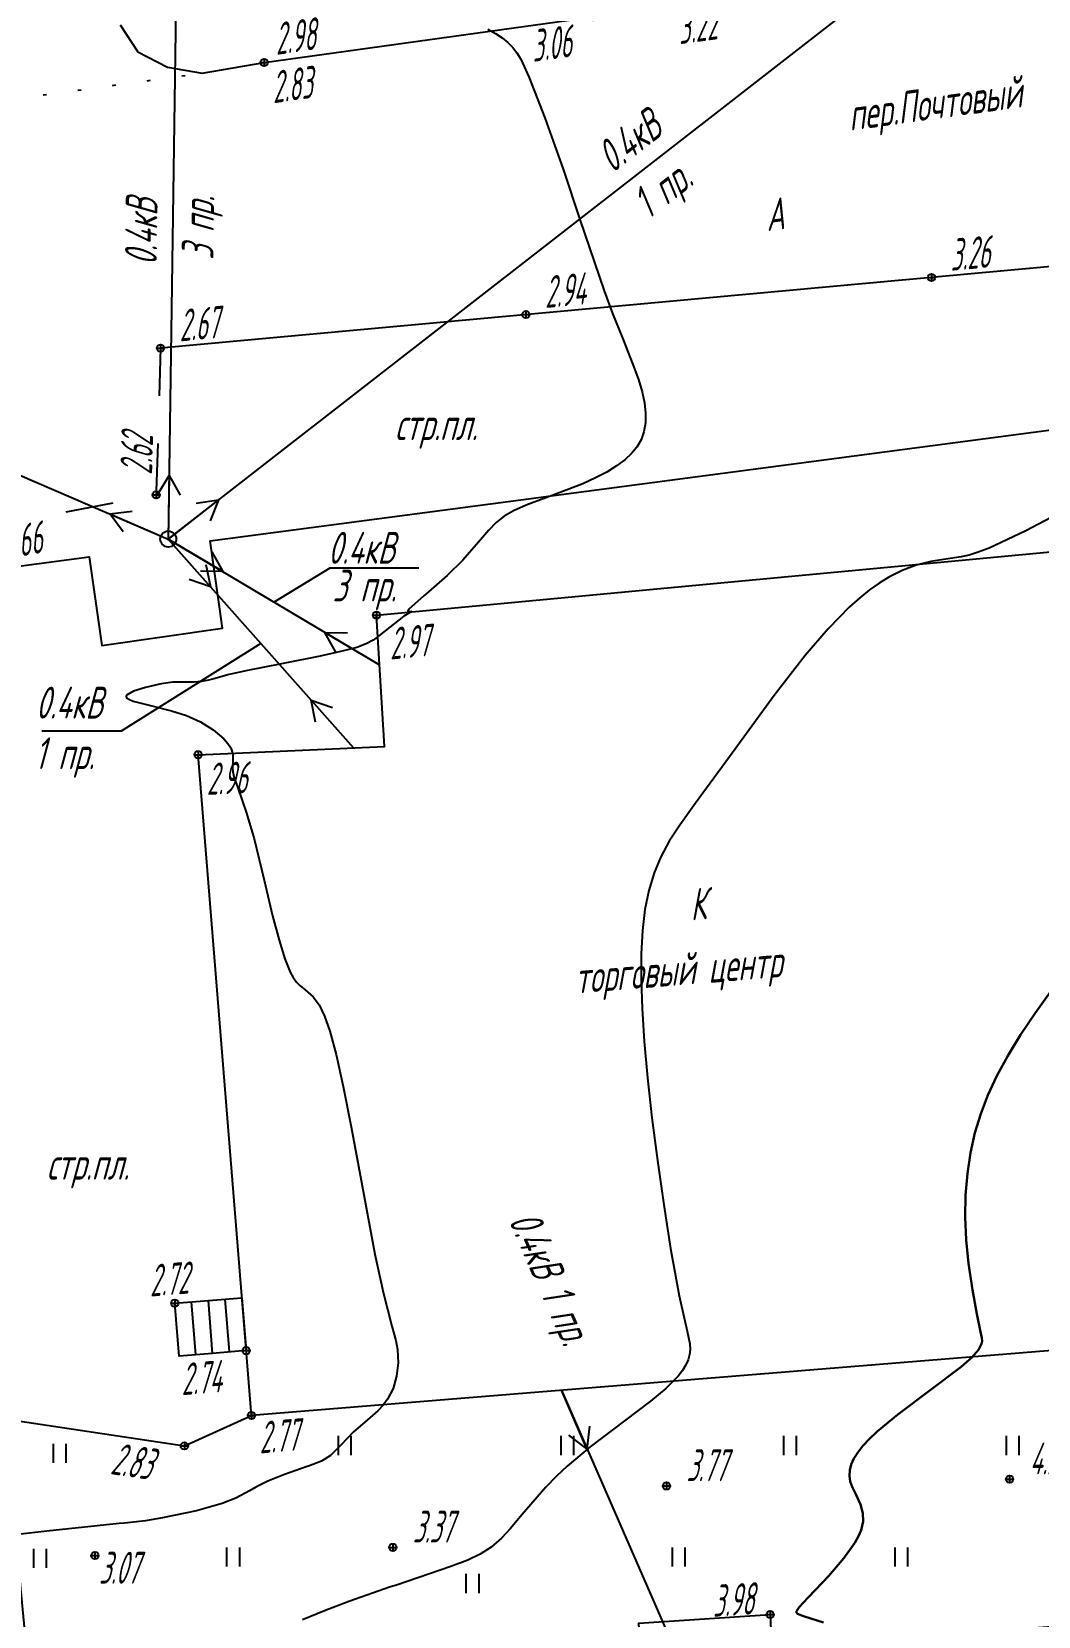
# Model space of a CAD drawing. Extents: x 1233805 to 1234355, y 654698 to 655114.
# Drawn here: x 1234022.54 to 1234054.18, y 654780.51 to 654830.27 of the extents above; entities that cross this region are included whole.
import ezdxf

# ---------------------------------------------------------------- set-up
doc = ezdxf.new("R2010")
doc.units = 0
doc.linetypes.add('ИИDash_15_15', pattern=[3, 1.5, -1.5])
doc.linetypes.add('ИИDot', pattern=[1, 0, -1])
for name, color, linetype, lineweight in [('ИИ_ГОРИЗОНТАЛИ_ОСН', 32, 'Continuous', 25), ('ИИ_ГОРИЗОНТАЛИ_УТОЛЩ', 32, 'Continuous', 30), ('ИИ_ДОРОГИ_АД', 7, 'Continuous', 25), ('ИИ_ЛЭП_НН', 250, 'Continuous', 25), ('ИИ_ОГРАДЫ', 7, 'Continuous', 25), ('ИИ_ОТМЕТКИ', 7, 'Continuous', 25), ('ИИ_СТРОЕНИЕ', 7, 'Continuous', 25), ('ИИ_ТЕПЛОТРАССА', 5, 'Continuous', 25), ('ИИ_УГОДЬЯ', 7, 'Continuous', 25)]:
    doc.layers.add(name, color=color, linetype=linetype, lineweight=lineweight)
doc.styles.add('VNIPISIMPLEXCUR', font='simplex.shx', dxfattribs={"width": 0.8, "oblique": 15})
doc.styles.add('ГОСТ 2.304 КУРСИВ', font='cs_gost2304.shx', dxfattribs={"oblique": 15})
doc.linetypes.add('ИИ054751', pattern='A,2.5,[1,3dservice.shx,S=0.8,R=0,X=0,Y=0],2.5', length=5)
doc.linetypes.add('ИИ251225', pattern='A,2,-2,3,-0.6,["2Т",VNIPISIMPLEXCUR,S=2,R=0,X=0,Y=-1],-4.4,3,-2,8,-2,8,-2,6', length=43)

# ---------------------------------------------------------------- blocks, each defined once
blk = doc.blocks.new('ИИ05401')
at = {"color": 0, "linetype": 'Continuous', "lineweight": 25}
for points in [[(-0.4, 1.2), (-0.4, 0)], [(0.4, 1.2), (0.4, 0)]]:
    blk.add_lwpolyline(points, dxfattribs=at)
blk = doc.blocks.new('ИИ051144')
at = {"color": 0, "linetype": 'Continuous', "lineweight": 25, "flags": 128}
for points in [[(4, 0), (0, 0)], [(2.775, 0.707), (4, 0), (2.775, -0.707)]]:
    blk.add_lwpolyline(points, dxfattribs=at)
blk = doc.blocks.new('ИИ051081')
at = {"linetype": 'Continuous', "lineweight": 25}
blk.add_hatch(color=0, dxfattribs=at).paths.add_polyline_path([(-0.05, 0, 1), (0.05, 0, 1)])
at = {"color": 0, "linetype": 'Continuous', "lineweight": 25}
for radius in [0.5, 0.05]:
    blk.add_circle((0, 0), radius, dxfattribs=at)
blk = doc.blocks.new('PICKET')
at = {"color": 0, "linetype": 'Continuous', "lineweight": 25}
for p, q in [((-0.23, 0), (0.23, 0)), ((0, 0.23), (0, -0.23))]:
    blk.add_line(p, q, dxfattribs=at)
blk.add_circle((0, 0), 0.23, dxfattribs=at)
at = {"color": 0, "linetype": 'Continuous', "style": 'VNIPISIMPLEXCUR', "oblique": 15, "width": 0.8}
blk.add_attdef('OTMETKA', (1.25, 0.3), '', height=2, dxfattribs=at)
at = {"color": 8, "linetype": 'Continuous', "style": 'VNIPISIMPLEXCUR', "oblique": 15, "width": 0.8, "flags": 1}
blk.add_attdef('NOMER', (1.25, -2.7), '', height=2, dxfattribs=at)

msp = doc.modelspace()

# ---------------------------------------------------------------- linework, layer by layer
at = {"layer": 'ИИ_ГОРИЗОНТАЛИ_ОСН', "flags": 128}
for points, elevation in [([(1234036.88, 654830.343), (1234037.122, 654830.213), (1234037.329, 654830.077), (1234037.506, 654829.932), (1234037.66, 654829.775), (1234037.791, 654829.605), (1234037.911, 654829.408), (1234038.166, 654828.854), (1234038.669, 654827.561), (1234039.24, 654825.953), (1234039.771, 654824.369), (1234040.53, 654822.135), (1234040.797, 654821.419), (1234041.115, 654820.627), (1234041.439, 654819.818), (1234041.609, 654819.35), (1234041.725, 654818.963), (1234041.8, 654818.61), (1234041.834, 654818.286), (1234041.828, 654817.984), (1234041.781, 654817.706), (1234041.692, 654817.452), (1234041.561, 654817.222), (1234041.396, 654817.021), (1234041.183, 654816.824), (1234040.923, 654816.631), (1234040.615, 654816.442), (1234040.264, 654816.259), (1234039.862, 654816.075), (1234038.812, 654815.67), (1234038.705, 654815.631), (1234038.081, 654815.396), (1234037.685, 654815.221), (1234037.39, 654815.052), (1234037.141, 654814.856), (1234036.905, 654814.616), (1234036.58, 654814.234), (1234036.092, 654813.671), (1234035.603, 654813.191), (1234034.932, 654812.607), (1234034.865, 654812.551), (1234034.388, 654812.122), (1234034.365, 654812.075), (1234034.395, 654812.059), (1234034.446, 654812.06), (1234034.447, 654812.06), (1234034.48, 654812.061), (1234034.478, 654812.061), (1234034.235, 654811.917), (1234033.505, 654811.338), (1234033.494, 654811.329), (1234033.277, 654811.163), (1234033.059, 654811.047), (1234032.757, 654810.936), (1234032.344, 654810.823), (1234031.605, 654810.66), (1234030.394, 654810.422), (1234029.329, 654810.212), (1234028.744, 654810.08), (1234028.268, 654809.95), (1234028.098, 654809.902), (1234027.882, 654809.863), (1234027.652, 654809.847), (1234027.578, 654809.846), (1234027.517, 654809.845), (1234027.5, 654809.844), (1234027.275, 654809.842), (1234027.243, 654809.845), (1234026.981, 654809.846), (1234026.608, 654809.791), (1234026.116, 654809.678), (1234025.743, 654809.558), (1234025.546, 654809.449), (1234025.513, 654809.4), (1234025.525, 654809.354), (1234025.596, 654809.304), (1234025.731, 654809.251), (1234026.28, 654809.11), (1234026.938, 654808.945), (1234027.403, 654808.795), (1234027.848, 654808.594), (1234028.247, 654808.344), (1234028.579, 654808.059), (1234028.706, 654807.913), (1234028.798, 654807.776), (1234028.869, 654807.578), (1234028.863, 654807.35), (1234028.849, 654807.175), (1234028.862, 654807.024), (1234028.911, 654806.838), (1234029.024, 654806.52), (1234029.297, 654805.732), (1234029.531, 654804.92), (1234029.844, 654803.63), (1234030.115, 654802.502), (1234030.317, 654801.739), (1234030.5, 654801.153), (1234030.668, 654800.741), (1234030.763, 654800.569), (1234030.867, 654800.425), (1234030.982, 654800.306), (1234031.139, 654800.177), (1234031.387, 654799.961), (1234031.573, 654799.709), (1234031.748, 654799.354), (1234031.914, 654798.885), (1234032.111, 654798.153), (1234032.334, 654797.151), (1234032.585, 654795.877), (1234032.924, 654794.029), (1234033.323, 654791.882), (1234033.583, 654790.69), (1234033.864, 654789.615), (1234033.982, 654789.175), (1234034.038, 654788.885), (1234034.059, 654788.469), (1234034.012, 654788.053), (1234033.9, 654787.666), (1234033.727, 654787.326), (1234033.593, 654787.141), (1234033.425, 654786.957), (1234032.94, 654786.538), (1234032.658, 654786.305), (1234032.253, 654785.886), (1234031.933, 654785.56), (1234031.65, 654785.386), (1234031.24, 654785.229), (1234031.202, 654785.216), (1234030.486, 654784.959), (1234029.969, 654784.752), (1234029.589, 654784.569), (1234029.385, 654784.453), (1234028.96, 654784.223), (1234028.53, 654784.051), (1234027.721, 654783.825), (1234026.656, 654783.597), (1234026.116, 654783.509), (1234025.458, 654783.438), (1234025.295, 654783.422), (1234023.022, 654783.186), (1234022.109, 654783.073)], 3), ([(1234054.975, 654815.221), (1234053.788, 654814.592), (1234052.628, 654814.055), (1234052.291, 654813.924), (1234052.008, 654813.835), (1234051.749, 654813.778), (1234051.403, 654813.729), (1234051.329, 654813.719), (1234050.799, 654813.634), (1234050.34, 654813.516), (1234049.899, 654813.352), (1234049.476, 654813.14), (1234049.178, 654812.956), (1234048.875, 654812.74), (1234048.566, 654812.49), (1234048.247, 654812.204), (1234047.577, 654811.521), (1234046.851, 654810.677), (1234045.875, 654809.42), (1234044.471, 654807.502), (1234043.52, 654806.196), (1234043.404, 654806.039), (1234042.907, 654805.353), (1234042.579, 654804.845), (1234042.316, 654804.353), (1234042.107, 654803.855), (1234041.939, 654803.303), (1234041.815, 654802.703), (1234041.733, 654802.042), (1234041.693, 654801.307), (1234041.691, 654800.511), (1234041.724, 654799.595), (1234041.792, 654798.564), (1234041.895, 654797.423), (1234042.034, 654796.167), (1234042.205, 654794.826), (1234042.405, 654793.429), (1234042.622, 654792.061), (1234042.89, 654790.573), (1234043.138, 654789.459), (1234043.222, 654789.068), (1234043.234, 654788.891), (1234043.219, 654788.727), (1234043.175, 654788.566), (1234043.102, 654788.402), (1234042.996, 654788.231), (1234042.857, 654788.053), (1234042.474, 654787.668), (1234041.985, 654787.265), (1234041.173, 654786.651), (1234040.098, 654785.834), (1234039.374, 654785.227), (1234039.037, 654784.908), (1234038.702, 654784.562), (1234037.958, 654783.703), (1234037.575, 654783.251), (1234037.308, 654782.967), (1234036.982, 654782.684), (1234036.633, 654782.456), (1234036.247, 654782.269), (1234035.713, 654782.07), (1234034.002, 654781.491), (1234033.814, 654781.43), (1234032.512, 654780.977), (1234031.74, 654780.68), (1234031.056, 654780.394)], 3.5)]:
    msp.add_lwpolyline(points, dxfattribs=dict(at, elevation=elevation))
at = {"layer": 'ИИ_ГОРИЗОНТАЛИ_УТОЛЩ', "elevation": 4, "flags": 128}
msp.add_lwpolyline([(1234054.6, 654800.18), (1234054.073, 654799.447), (1234053.62, 654798.768), (1234053.218, 654798.107), (1234052.877, 654797.477), (1234052.594, 654796.874), (1234052.367, 654796.292), (1234052.184, 654795.691), (1234052.044, 654795.065), (1234051.947, 654794.414), (1234051.893, 654793.738), (1234051.882, 654793.045), (1234051.913, 654792.326), (1234051.986, 654791.583), (1234052.106, 654790.763), (1234052.24, 654790.01), (1234052.364, 654789.446), (1234052.406, 654789.25), (1234052.411, 654789.154), (1234052.395, 654789.066), (1234052.294, 654788.873), (1234052.083, 654788.637), (1234051.753, 654788.347), (1234050.774, 654787.607), (1234049.757, 654786.845), (1234049.115, 654786.316), (1234048.867, 654786.083), (1234048.663, 654785.864), (1234048.501, 654785.658), (1234048.378, 654785.463), (1234048.294, 654785.275), (1234048.248, 654785.095), (1234048.239, 654784.918), (1234048.267, 654784.743), (1234048.327, 654784.575), (1234048.437, 654784.347), (1234048.59, 654784.017), (1234048.661, 654783.751), (1234048.667, 654783.486), (1234048.605, 654783.217), (1234048.524, 654783.026), (1234048.407, 654782.816), (1234048.069, 654782.333), (1234047.595, 654781.776), (1234046.956, 654781.109), (1234046.937, 654781.089), (1234046.659, 654780.8), (1234046.574, 654780.668), (1234046.577, 654780.625), (1234046.61, 654780.59), (1234046.8, 654780.512), (1234047.423, 654780.31)], dxfattribs=at)
at = {"layer": 'ИИ_ДОРОГИ_АД', "flags": 128}
for points in [[(1234025.321, 654830.484), (1234025.881, 654829.634), (1234026.809, 654829.151), (1234027.901, 654828.967), (1234029.847, 654829.304), (1234040.191, 654830.739), (1234044.757, 654831.358), (1234044.969, 654833.634), (1234045.238, 654836.525), (1234055.691, 654837.952)], [(1234020.316, 654786.444), (1234020.388, 654786.429), (1234021.121, 654786.184), (1234021.742, 654785.37), (1234021.915, 654784.616), (1234022.001, 654783.369), (1234022.389, 654779.292), (1234022.526, 654777.786), (1234027.499, 654778.201), (1234029.787, 654778.344), (1234029.756, 654779.381), (1234033.756, 654779.669), (1234033.834, 654778.694), (1234041.689, 654779.253), (1234041.626, 654780.296), (1234045.75, 654780.563), (1234045.789, 654779.562), (1234058.144, 654780.443)]]:
    msp.add_lwpolyline(points, dxfattribs=at)
at = {"layer": 'ИИ_ДОРОГИ_АД', "linetype": 'ИИDot', "flags": 128}
msp.add_lwpolyline([(1234013.097, 654826.94), (1234027.901, 654828.967)], dxfattribs=at)
at = {"layer": 'ИИ_ДОРОГИ_АД', "linetype": 'ИИDash_15_15', "flags": 128}
msp.add_lwpolyline([(1234026.589, 654820.334), (1234026.456, 654815.722), (1234021.565, 654814.792), (1234019.151, 654813.965), (1234017.397, 654813.812)], dxfattribs=at)
at = {"layer": 'ИИ_ЛЭП_НН', "flags": 128}
for points in [[(1234026.835, 654814.337), (1234060.293, 654840.339)], [(1234027.123, 654834.629), (1234026.835, 654814.337)], [(1233995.192, 654827.967), (1234026.835, 654814.337), (1234033.477, 654810.383)], [(1234026.835, 654814.337), (1234032.651, 654807.779)], [(1234029.743, 654811.058), (1234025.354, 654808.302), (1234022.858, 654808.302)], [(1234039.19, 654787.606), (1234046.84, 654770.104)]]:
    msp.add_lwpolyline(points, dxfattribs=at)
at = {"layer": 'ИИ_ЛЭП_НН'}
msp.add_lwpolyline([(1234030.156, 654812.36), (1234031.921, 654813.437), (1234034.711, 654813.437)], dxfattribs=at)
at = {"layer": 'ИИ_ОГРАДЫ', "linetype": 'ИИ054751', "flags": 128}
for points in [[(1234059.839, 654823.377), (1234026.589, 654820.334)], [(1234020.088, 654787.297), (1234021.329, 654786.762), (1234027.341, 654785.859), (1234029.448, 654786.818)]]:
    msp.add_lwpolyline(points, dxfattribs=at)
at = {"layer": 'ИИ_СТРОЕНИЕ'}
for points in [[(1234033.38, 654811.948), (1234059.809, 654814.43), (1234060.865, 654801.347), (1234061.26, 654796.453), (1234061.826, 654789.437), (1234029.448, 654786.818), (1234027.777, 654807.565), (1234033.635, 654807.822)], [(1234027.039, 654790.344), (1234028.095, 654790.429), (1234029.15, 654790.514), (1234029.284, 654788.852), (1234028.229, 654788.767), (1234027.174, 654788.682)]]:
    msp.add_lwpolyline(points, close=True, dxfattribs=at)
for points in [[(1234027.701, 654788.724), (1234027.567, 654790.386)], [(1234028.229, 654788.767), (1234028.095, 654790.429)], [(1234028.756, 654788.809), (1234028.622, 654790.472)]]:
    msp.add_lwpolyline(points, dxfattribs=at)
at = {"layer": 'ИИ_ТЕПЛОТРАССА', "linetype": 'ИИ251225', "elevation": 25.52, "flags": 128}
msp.add_lwpolyline([(1233993.054, 654809.621), (1234024.354, 654813.78), (1234024.751, 654810.998), (1234028.542, 654811.539), (1234028.15, 654814.28), (1234116.084, 654825.883), (1234126.505, 654839.169), (1234120.846, 654858.805), (1234096.46, 654932.607), (1234095.08, 654937.177)], dxfattribs=at)

# ---------------------------------------------------------------- block references
at = {"layer": 'ИИ_ЛЭП_НН'}
for p, xscale, yscale, zscale, rotation in [((1234026.835, 654814.337), 0.4999999999999992, 0.4999999999999992, 0.4999999999999992, 89.18527274046332), ((1234026.835, 654814.337), 0.4999999999999996, 0.4999999999999996, 0.4999999999999996, 37.8520797348661), ((1234026.835, 654814.337), 0.4999999999999997, 0.4999999999999997, 0.4999999999999997, 156.6955641979645), ((1234026.835, 654814.337), 0.4999999999999997, 0.4999999999999997, 0.4999999999999997, 329.2345555254017), ((1234026.835, 654814.337), 0.4999999999999997, 0.4999999999999997, 0.4999999999999997, 311.569130018489), ((1234033.477, 654810.383), 0.4999999999999997, 0.4999999999999997, 0.4999999999999997, 149.2345555274265), ((1234032.651, 654807.779), 0.4999999999999997, 0.4999999999999997, 0.4999999999999997, 131.5691300199582), ((1234039.19, 654787.606), 0.5, 0.5, 0.5, 293.61006487)]:
    msp.add_blockref('ИИ051144', p, dxfattribs=dict(at, xscale=xscale, yscale=yscale, zscale=zscale, rotation=rotation))
at = {"layer": 'ИИ_ЛЭП_НН', "xscale": 0.5, "yscale": 0.5, "zscale": 0.5}
msp.add_blockref('ИИ051081', (1234026.835, 654814.337), dxfattribs=at)
at = {"layer": 'ИИ_ОТМЕТКИ'}
ref = msp.add_blockref('PICKET', (1234044.757, 654831.358, 3.224), dxfattribs=dict(at, xscale=0.5, yscale=0.5, zscale=0.5))
ref.add_attrib('OTMETKA', '3.22', (1234042.898, 654829.871, 3.224), dxfattribs={"layer": '0', "color": 0, "linetype": 'Continuous', "height": 1, "rotation": 7.7261, "style": 'ГОСТ 2.304 КУРСИВ', "oblique": 15, "width": 0.65})
ref = msp.add_blockref('PICKET', (1234040.191, 654830.739, 3.059), dxfattribs=dict(at, xscale=0.5, yscale=0.5, zscale=0.5))
ref.add_attrib('OTMETKA', '3.06', (1234038.299, 654829.317, 3.059), dxfattribs={"layer": '0', "color": 0, "linetype": 'Continuous', "height": 1, "rotation": 7.8972, "style": 'ГОСТ 2.304 КУРСИВ', "oblique": 15, "width": 0.65})
ref = msp.add_blockref('PICKET', (1234029.847, 654829.304, 2.833), dxfattribs=dict(at, xscale=0.5, yscale=0.5, zscale=0.5))
ref.add_attrib('OTMETKA', '2.83', (1234030.137, 654828.02, 2.833), dxfattribs={"layer": '0', "color": 0, "linetype": 'Continuous', "height": 1, "rotation": 7.8972, "style": 'ГОСТ 2.304 КУРСИВ', "oblique": 15, "width": 0.65})
ref = msp.add_blockref('PICKET', (1234050.817, 654822.551, 3.256), dxfattribs=dict(at, xscale=0.5, yscale=0.5, zscale=0.5))
ref.add_attrib('OTMETKA', '3.26', (1234051.426, 654822.757, 3.256), dxfattribs={"layer": '0', "color": 0, "linetype": 'Continuous', "height": 1, "rotation": 5.228, "style": 'ГОСТ 2.304 КУРСИВ', "oblique": 15, "width": 0.65})
ref = msp.add_blockref('PICKET', (1234038.075, 654821.385, 2.936), dxfattribs=dict(at, xscale=0.5, yscale=0.5, zscale=0.5))
ref.add_attrib('OTMETKA', '2.94', (1234038.683, 654821.591, 2.936), dxfattribs={"layer": '0', "color": 0, "linetype": 'Continuous', "height": 1, "rotation": 5.228, "style": 'ГОСТ 2.304 КУРСИВ', "oblique": 15, "width": 0.65})
ref = msp.add_blockref('PICKET', (1234026.589, 654820.334, 2.668), dxfattribs=dict(at, xscale=0.5, yscale=0.5, zscale=0.5))
ref.add_attrib('OTMETKA', '2.67', (1234027.198, 654820.541, 2.668), dxfattribs={"layer": '0', "color": 0, "linetype": 'Continuous', "height": 1, "rotation": 5.228, "style": 'ГОСТ 2.304 КУРСИВ', "oblique": 15, "width": 0.65})
ref = msp.add_blockref('PICKET', (1234026.456, 654815.722, 2.623), dxfattribs=dict(at, xscale=0.5, yscale=0.5, zscale=0.5))
ref.add_attrib('OTMETKA', '2.62', (1234026.324, 654816.351, 2.623), dxfattribs={"layer": '0', "color": 0, "linetype": 'Continuous', "height": 1, "rotation": 88.3542, "style": 'ГОСТ 2.304 КУРСИВ', "oblique": 15, "width": 0.65})
ref = msp.add_blockref('PICKET', (1234021.565, 654814.792, 2.657), dxfattribs=dict(at, xscale=0.5, yscale=0.5, zscale=0.5))
ref.add_attrib('OTMETKA', '2.66', (1234021.679, 654813.681, 2.657), dxfattribs={"layer": '0', "color": 0, "linetype": 'Continuous', "height": 1, "rotation": 10.7704, "style": 'ГОСТ 2.304 КУРСИВ', "oblique": 15, "width": 0.65})
ref = msp.add_blockref('PICKET', (1234033.38, 654811.948, 2.972), dxfattribs=dict(at, xscale=0.5, yscale=0.5, zscale=0.5))
ref.add_attrib('OTMETKA', '2.97', (1234033.813, 654810.552, 2.972), dxfattribs={"layer": '0', "color": 0, "linetype": 'Continuous', "height": 1, "rotation": 5.3653, "style": 'ГОСТ 2.304 КУРСИВ', "oblique": 15, "width": 0.65})
ref = msp.add_blockref('PICKET', (1234027.777, 654807.565, 2.957), dxfattribs=dict(at, xscale=0.5, yscale=0.5, zscale=0.5))
ref.add_attrib('OTMETKA', '2.96', (1234028.046, 654806.302, 2.957), dxfattribs={"layer": '0', "color": 0, "linetype": 'Continuous', "height": 1, "rotation": 2.5181, "style": 'ГОСТ 2.304 КУРСИВ', "oblique": 15, "width": 0.65})
ref = msp.add_blockref('PICKET', (1234027.039, 654790.344, 2.715), dxfattribs=dict(at, xscale=0.5, yscale=0.5, zscale=0.5))
ref.add_attrib('OTMETKA', '2.72', (1234026.264, 654790.548, 2.715), dxfattribs={"layer": '0', "color": 0, "linetype": 'Continuous', "height": 1, "rotation": 4.6129, "style": 'ГОСТ 2.304 КУРСИВ', "oblique": 15, "width": 0.65})
ref = msp.add_blockref('PICKET', (1234029.284, 654788.852, 2.739), dxfattribs=dict(at, xscale=0.5, yscale=0.5, zscale=0.5))
ref.add_attrib('OTMETKA', '2.74', (1234027.261, 654787.45, 2.739), dxfattribs={"layer": '0', "color": 0, "linetype": 'Continuous', "height": 1, "rotation": 4.6129, "style": 'ГОСТ 2.304 КУРСИВ', "oblique": 15, "width": 0.65})
ref = msp.add_blockref('PICKET', (1234029.448, 654786.818, 2.767), dxfattribs=dict(at, xscale=0.5, yscale=0.5, zscale=0.5))
ref.add_attrib('OTMETKA', '2.77', (1234029.711, 654785.621, 2.767), dxfattribs={"layer": '0', "color": 0, "linetype": 'Continuous', "height": 1, "rotation": 4.6247, "style": 'ГОСТ 2.304 КУРСИВ', "oblique": 15, "width": 0.65})
ref = msp.add_blockref('PICKET', (1234027.341, 654785.859, 2.826), dxfattribs=dict(at, xscale=0.5, yscale=0.5, zscale=0.5))
ref.add_attrib('OTMETKA', '2.83', (1234024.994, 654784.979, 2.826), dxfattribs={"layer": '0', "color": 0, "linetype": 'Continuous', "height": 1, "rotation": 351.4564, "style": 'ГОСТ 2.304 КУРСИВ', "oblique": 15, "width": 0.65})
ref = msp.add_blockref('PICKET', (1234042.494, 654784.602, 3.769), dxfattribs=dict(at, xscale=0.5, yscale=0.5, zscale=0.5))
ref.add_attrib('OTMETKA', '3.77', (1234043.119, 654784.752, 3.769), dxfattribs={"layer": '0', "color": 0, "linetype": 'Continuous', "height": 1, "style": 'ГОСТ 2.304 КУРСИВ', "oblique": 15, "width": 0.65})
ref = msp.add_blockref('PICKET', (1234053.274, 654784.816, 4.227), dxfattribs=dict(at, xscale=0.5, yscale=0.5, zscale=0.5))
ref.add_attrib('OTMETKA', '4.23', (1234053.899, 654784.966, 4.227), dxfattribs={"layer": '0', "color": 0, "linetype": 'Continuous', "height": 1, "style": 'ГОСТ 2.304 КУРСИВ', "oblique": 15, "width": 0.65})
ref = msp.add_blockref('PICKET', (1234033.893, 654782.675, 3.37), dxfattribs=dict(at, xscale=0.5, yscale=0.5, zscale=0.5))
ref.add_attrib('OTMETKA', '3.37', (1234034.518, 654782.825, 3.37), dxfattribs={"layer": '0', "color": 0, "linetype": 'Continuous', "height": 1, "style": 'ГОСТ 2.304 КУРСИВ', "oblique": 15, "width": 0.65})
ref = msp.add_blockref('PICKET', (1234024.531, 654782.416, 3.072), dxfattribs=dict(at, xscale=0.5, yscale=0.5, zscale=0.5))
ref.add_attrib('OTMETKA', '3.07', (1234024.656, 654781.535, 3.072), dxfattribs={"layer": '0', "color": 0, "linetype": 'Continuous', "height": 1, "style": 'ГОСТ 2.304 КУРСИВ', "oblique": 15, "width": 0.65})
ref = msp.add_blockref('PICKET', (1234045.75, 654780.563, 3.982), dxfattribs=dict(at, xscale=0.5, yscale=0.5, zscale=0.5))
ref.add_attrib('OTMETKA', '3.98', (1234043.955, 654780.489, 3.982), dxfattribs={"layer": '0', "color": 0, "linetype": 'Continuous', "height": 1, "rotation": 3.7094, "style": 'ГОСТ 2.304 КУРСИВ', "oblique": 15, "width": 0.65})
at = {"layer": 'ИИ_УГОДЬЯ', "xscale": 0.5, "yscale": 0.5, "zscale": 0.5}
for p in [(1234023.421, 654785.326), (1234032.369, 654785.572), (1234039.369, 654785.572), (1234046.369, 654785.572), (1234053.369, 654785.572), (1234022.803, 654782.032), (1234028.869, 654782.072), (1234042.869, 654782.072), (1234049.869, 654782.072), (1234036.39, 654781.238)]:
    msp.add_blockref('ИИ05401', p, dxfattribs=at)

# ---------------------------------------------------------------- texts
at = {"layer": 'ИИ_ДОРОГИ_АД', "style": 'ГОСТ 2.304 КУРСИВ', "oblique": 15, "width": 0.8}
for s, rotation, p in [('пер.Почтовый', 7.7964, (1234048.258, 654827.154)), ('А', 7.7901, (1234045.654, 654823.998))]:
    msp.add_text(s, height=1, rotation=rotation, dxfattribs=at).set_placement(p)
at = {"layer": 'ИИ_ЛЭП_НН', "style": 'ГОСТ 2.304 КУРСИВ', "oblique": 15, "width": 0.8}
for s, rotation, p in [('0.4кВ', 37.8521, (1234040.789, 654825.804)), ('1 пр.', 37.8521, (1234041.915, 654824.35)), ('0.4кВ', 89.1853, (1234026.471, 654822.925)), ('3 пр.', 89.1853, (1234028.256, 654823.102)), ('0.4кВ 1 пр.', 293.6101, (1234037.518, 654792.946))]:
    msp.add_text(s, height=1, rotation=rotation, dxfattribs=at).set_placement(p)
for s, p in [('0.4кВ', (1234031.849, 654813.562)), ('3 пр.', (1234031.998, 654812.377)), ('0.4кВ', (1234022.669, 654808.7)), ('1 пр.', (1234022.638, 654807.111))]:
    msp.add_text(s, height=1, dxfattribs=at).set_placement(p)
at = {"layer": 'ИИ_ОТМЕТКИ', "style": 'ГОСТ 2.304 КУРСИВ', "oblique": 15, "width": 0.65}
msp.add_text('2.98', height=1, rotation=7.8972, dxfattribs=at).set_placement((1234030.229, 654829.539))
at = {"layer": 'ИИ_СТРОЕНИЕ', "style": 'ГОСТ 2.304 КУРСИВ', "oblique": 15, "width": 0.8}
for s, p in [('К', (1234043.257, 654802.359)), ('торговый центр', (1234039.634, 654800.06))]:
    msp.add_text(s, height=1, rotation=4.6247, dxfattribs=at).set_placement(p)
at = {"layer": 'ИИ_УГОДЬЯ', "style": 'ГОСТ 2.304 КУРСИВ', "oblique": 15, "width": 0.8}
for p in [(1234033.958, 654817.443), (1234023.014, 654794.22)]:
    msp.add_text('стр.пл.', height=1, dxfattribs=at).set_placement(p)

doc.saveas('drawing.dxf')
